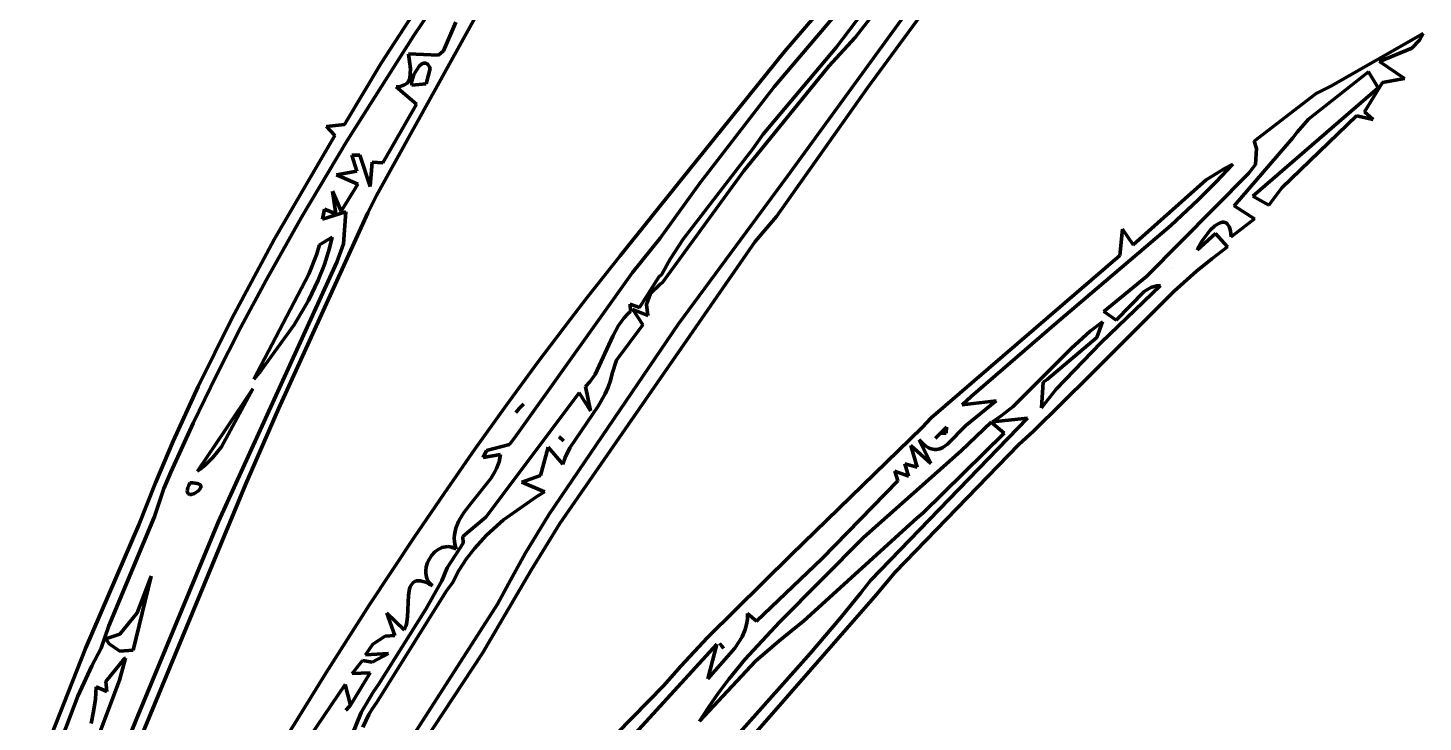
# Model space of a CAD drawing. Header units: millimetres. Extents: x 0 to 12.5, y 0 to 16.2.
# Drawn here: x 2.554 to 4.726, y 13.649 to 14.731 of the extents above; entities that cross this region are included whole.
import ezdxf

# ---------------------------------------------------------------- set-up
doc = ezdxf.new("R2010")
doc.units = ezdxf.units.MM
doc.layers.add('color#010101ff', color=7, linetype='CONTINUOUS', lineweight=100)
doc.layers.add('color#ffffffff', color=7, linetype='CONTINUOUS', lineweight=100)

msp = doc.modelspace()

# ---------------------------------------------------------------- linework, layer by layer
at = {"layer": 'color#010101ff'}
for p, q in [((3.1039, 14.6765), (3.2948, 14.9702)), ((3.7326, 14.6952), (3.9044, 14.8955)), ((3.7368, 14.5), (4.0298, 14.9036)), ((3.8125, 14.7007), (3.9511, 14.8851)), ((4.0433, 14.8856), (3.8612, 14.6381)), ((3.2951, 14.8285), (3.0963, 14.4703)), ((3.1797, 14.7562), (3.1546, 14.7195)), ((3.8246, 14.768), (3.7157, 14.6393)), ((3.8793, 14.764), (3.8419, 14.7164)), ((3.201, 14.6955), (3.2199, 14.7402)), ((3.1546, 14.7195), (3.0503, 14.555)), ((3.8419, 14.7164), (3.8011, 14.6716)), ((4.5825, 14.6404), (4.7264, 14.7224)), ((4.7206, 14.7121), (4.7088, 14.6999)), ((4.7264, 14.7224), (4.7206, 14.7121)), ((3.1495, 14.6676), (3.1465, 14.6907)), ((3.1465, 14.6907), (3.1931, 14.689)), ((3.1931, 14.689), (3.201, 14.6955)), ((3.5664, 14.489), (3.7326, 14.6952)), ((3.6985, 14.5657), (3.8125, 14.7007)), ((4.7088, 14.6999), (4.6587, 14.6789)), ((3.0468, 14.5807), (3.1039, 14.6765)), ((3.1487, 14.6528), (3.1495, 14.6676)), ((3.1631, 14.6717), (3.1549, 14.6588)), ((3.1673, 14.6752), (3.1631, 14.6717)), ((3.1701, 14.6763), (3.1673, 14.6752)), ((3.1729, 14.6764), (3.1701, 14.6763)), ((3.1742, 14.6759), (3.1729, 14.6764)), ((3.1737, 14.6439), (3.18, 14.6681)), ((3.1755, 14.6751), (3.1742, 14.6759)), ((3.1767, 14.674), (3.1755, 14.6751)), ((3.1779, 14.6724), (3.1767, 14.674)), ((3.179, 14.6705), (3.1779, 14.6724)), ((3.18, 14.6681), (3.179, 14.6705)), ((3.8011, 14.6716), (3.6685, 14.5087)), ((4.6587, 14.6789), (4.6976, 14.6524)), ((3.1403, 14.6425), (3.1438, 14.6449)), ((3.1438, 14.6449), (3.1463, 14.6477)), ((3.1463, 14.6477), (3.1487, 14.6528)), ((3.1549, 14.6588), (3.1513, 14.6467)), ((3.1513, 14.6467), (3.1514, 14.6419)), ((4.6414, 14.6627), (4.5481, 14.5891)), ((4.6631, 14.6461), (4.6351, 14.6005)), ((4.6567, 14.6377), (4.6414, 14.6627)), ((4.6976, 14.6524), (4.6631, 14.6461)), ((3.1273, 14.6394), (3.1305, 14.6397)), ((3.1586, 14.6126), (3.1273, 14.6394)), ((3.1305, 14.6397), (3.1334, 14.6402)), ((3.1334, 14.6402), (3.136, 14.6408)), ((3.136, 14.6408), (3.1403, 14.6425)), ((3.1514, 14.6419), (3.1737, 14.6439)), ((3.7157, 14.6393), (3.5999, 14.4891)), ((3.8612, 14.6381), (3.7194, 14.4373)), ((4.4615, 14.4689), (4.6567, 14.6377)), ((4.4632, 14.5546), (4.5597, 14.629)), ((4.5597, 14.629), (4.5825, 14.6404)), ((3.1062, 14.5211), (3.1586, 14.6126)), ((3.0186, 14.5775), (3.0468, 14.5807)), ((4.6227, 14.5942), (4.5066, 14.4819)), ((4.5481, 14.5891), (4.5301, 14.569)), ((4.6489, 14.5886), (4.6227, 14.5942)), ((4.6351, 14.6005), (4.6489, 14.5886)), ((2.9373, 14.4016), (3.0319, 14.5636)), ((3.0319, 14.5636), (3.0186, 14.5775)), ((3.6827, 14.5426), (3.6985, 14.5657)), ((4.5238, 14.5602), (4.4324, 14.454)), ((4.5301, 14.569), (4.5238, 14.5602)), ((3.0503, 14.555), (2.9791, 14.4354)), ((3.5743, 14.4022), (3.6827, 14.5426)), ((4.467, 14.5435), (4.4632, 14.5546)), ((4.4653, 14.5183), (4.467, 14.5435)), ((3.058, 14.5329), (3.0704, 14.533)), ((3.0658, 14.5079), (3.058, 14.5329)), ((3.0704, 14.533), (3.0867, 14.484)), ((3.0867, 14.484), (3.0897, 14.5223)), ((3.0897, 14.5223), (3.1062, 14.5211)), ((4.4303, 14.5191), (4.4035, 14.4909)), ((4.418, 14.5127), (4.4303, 14.5191)), ((4.4546, 14.5046), (4.4653, 14.5183)), ((3.0343, 14.5023), (3.0658, 14.5079)), ((3.0677, 14.488), (3.0343, 14.5023)), ((3.6685, 14.5087), (3.5421, 14.3343)), ((3.5668, 14.2703), (3.7368, 14.5)), ((4.275, 14.3931), (4.3887, 14.4943)), ((4.2959, 14.3439), (4.4546, 14.5046)), ((4.3887, 14.4943), (4.418, 14.5127)), ((3.0333, 14.4417), (3.0281, 14.4767)), ((3.0281, 14.4767), (3.0414, 14.4458)), ((3.0414, 14.4458), (3.0677, 14.488)), ((3.4762, 14.3762), (3.5664, 14.489)), ((3.5999, 14.4891), (3.5385, 14.4035)), ((4.4035, 14.4909), (4.376, 14.4634)), ((4.5066, 14.4819), (4.4862, 14.455)), ((3.0963, 14.4703), (3.0828, 14.4431)), ((4.376, 14.4634), (4.3336, 14.4234)), ((4.4324, 14.454), (4.4639, 14.4339)), ((4.4862, 14.455), (4.4615, 14.4689)), ((2.9791, 14.4354), (2.9245, 14.3384)), ((3.0828, 14.4431), (2.9437, 14.1379)), ((3.0124, 14.4331), (3.0156, 14.4486)), ((3.0486, 14.4449), (3.0124, 14.4331)), ((3.0156, 14.4486), (3.0333, 14.4417)), ((3.0451, 14.3948), (3.0486, 14.4449)), ((3.0606, 14.4442), (3.0606, 14.4442)), ((3.7194, 14.4373), (3.6862, 14.3982)), ((4.4094, 14.4272), (4.4071, 14.4261)), ((4.4117, 14.4281), (4.4094, 14.4272)), ((4.4139, 14.4285), (4.4117, 14.4281)), ((4.416, 14.4286), (4.4139, 14.4285)), ((4.418, 14.4282), (4.416, 14.4286)), ((4.4198, 14.4273), (4.418, 14.4282)), ((4.4215, 14.4259), (4.4198, 14.4273)), ((4.4639, 14.4339), (4.4273, 14.4055)), ((4.3336, 14.4234), (4.1557, 14.2715)), ((4.2544, 14.3765), (4.2582, 14.4178)), ((4.2582, 14.4178), (4.275, 14.3931)), ((4.3752, 14.3856), (4.4029, 14.4111)), ((4.395, 14.4161), (4.382, 14.3992)), ((4.4023, 14.4228), (4.395, 14.4161)), ((4.4071, 14.4261), (4.4023, 14.4228)), ((4.4029, 14.4111), (4.4218, 14.3902)), ((4.423, 14.4241), (4.4215, 14.4259)), ((4.4243, 14.4216), (4.423, 14.4241)), ((4.4254, 14.4185), (4.4243, 14.4216)), ((4.4263, 14.4149), (4.4254, 14.4185)), ((4.4269, 14.4105), (4.4263, 14.4149)), ((4.4273, 14.4055), (4.4269, 14.4105)), ((2.8707, 14.2776), (2.9373, 14.4016)), ((3.0029, 14.3776), (3.0078, 14.393)), ((3.0078, 14.393), (3.0277, 14.405)), ((3.0234, 14.3879), (3.0155, 14.3628)), ((3.0277, 14.405), (3.0234, 14.3879)), ((3.0346, 14.3661), (3.0451, 14.3948)), ((3.6862, 14.3982), (3.3823, 13.9588)), ((3.5385, 14.4035), (3.495, 14.3503)), ((3.5541, 14.3709), (3.5743, 14.4022)), ((4.3773, 14.3907), (4.3752, 14.3856)), ((4.382, 14.3992), (4.3773, 14.3907)), ((4.4218, 14.3902), (4.3973, 14.3715)), ((2.8503, 13.9619), (3.0346, 14.3661)), ((2.9914, 14.3475), (3.0029, 14.3776)), ((3.0155, 14.3628), (3.0058, 14.3384)), ((3.45, 14.3434), (3.4762, 14.3762)), ((3.5405, 14.3463), (3.5541, 14.3709)), ((3.9604, 14.1235), (4.2544, 14.3765)), ((4.3973, 14.3715), (4.3735, 14.352)), ((2.9054, 14.1837), (2.9914, 14.3475)), ((3.495, 14.3503), (3.3118, 14.0931)), ((3.4241, 14.3105), (3.45, 14.3434)), ((3.5062, 14.2955), (3.5366, 14.344)), ((3.5366, 14.344), (3.5405, 14.3463)), ((4.2293, 14.2895), (4.2959, 14.3439)), ((4.335, 14.356), (4.335, 14.356)), ((4.3735, 14.352), (4.3389, 14.3213)), ((2.9245, 14.3384), (2.8851, 14.2648)), ((3.0058, 14.3384), (2.9906, 14.3066)), ((3.5381, 14.3321), (3.5231, 14.3174)), ((3.5421, 14.3343), (3.5381, 14.3321)), ((4.3389, 14.3213), (4.2077, 14.19)), ((4.225, 14.2409), (4.3174, 14.3301)), ((4.2918, 14.3207), (4.2482, 14.2757)), ((4.3024, 14.3266), (4.2918, 14.3207)), ((4.3111, 14.3293), (4.3024, 14.3266)), ((4.3174, 14.3301), (4.3111, 14.3293)), ((2.9906, 14.3066), (2.9683, 14.2685)), ((3.3985, 14.2773), (3.4241, 14.3105)), ((3.492, 14.2894), (3.4916, 14.301)), ((3.4916, 14.301), (3.5062, 14.2955)), ((3.5231, 14.3174), (3.5172, 14.3001)), ((3.5172, 14.3001), (3.5191, 14.2829)), ((2.8188, 14.1725), (2.8707, 14.2776)), ((3.3479, 14.2105), (3.3985, 14.2773)), ((3.4735, 14.2677), (3.4818, 14.2791)), ((3.4818, 14.2791), (3.4884, 14.2861)), ((3.4884, 14.2861), (3.492, 14.2894)), ((3.5191, 14.2829), (3.4959, 14.2924)), ((3.4959, 14.2924), (3.5112, 14.2688)), ((4.2482, 14.2757), (4.2293, 14.2895)), ((2.8851, 14.2648), (2.8473, 14.1904)), ((2.9683, 14.2685), (2.9165, 14.1971)), ((3.3655, 13.9733), (3.5668, 14.2703)), ((3.4645, 14.2511), (3.4735, 14.2677)), ((3.5112, 14.2688), (3.4704, 14.2135)), ((4.1557, 14.2715), (4.0228, 14.157)), ((4.1786, 14.2319), (4.2082, 14.2588)), ((4.2082, 14.2588), (4.2273, 14.2735)), ((4.2273, 14.2735), (4.2182, 14.249)), ((3.437, 14.191), (3.4645, 14.2511)), ((4.0882, 14.1415), (4.1786, 14.2319)), ((4.2182, 14.249), (4.1411, 14.1836)), ((4.155, 14.1682), (4.225, 14.2409)), ((3.2983, 14.143), (3.3479, 14.2105)), ((3.4704, 14.2135), (3.4634, 14.1929)), ((2.8473, 14.1904), (2.811, 14.1152)), ((2.9165, 14.1971), (2.9054, 14.1837)), ((3.4287, 14.1795), (3.437, 14.191)), ((3.4634, 14.1929), (3.4609, 14.1818)), ((4.2077, 14.19), (4.1198, 14.1028)), ((2.7799, 14.0871), (2.8188, 14.1725)), ((2.9042, 14.1691), (2.8551, 14.0786)), ((2.862, 14.1058), (2.9042, 14.1691)), ((3.4222, 14.1725), (3.4287, 14.1795)), ((3.4298, 14.1346), (3.4222, 14.1725)), ((3.4574, 14.1712), (3.4529, 14.1611)), ((3.4609, 14.1818), (3.4574, 14.1712)), ((4.1349, 14.1794), (4.1323, 14.1391)), ((4.1323, 14.1391), (4.155, 14.1682)), ((4.1411, 14.1836), (4.1349, 14.1794)), ((3.267, 13.9691), (3.412, 14.1628)), ((3.3256, 14.1452), (3.3194, 14.1388)), ((3.3202, 14.1397), (3.3256, 14.1452)), ((3.412, 14.1628), (3.4298, 14.1346)), ((3.4529, 14.1611), (3.442, 14.1418)), ((4.0228, 14.157), (4.0085, 14.1438)), ((4.0085, 14.1438), (4.0613, 14.1501)), ((4.0613, 14.1501), (4.0142, 14.1117)), ((2.9437, 14.1379), (2.893, 14.0207)), ((3.2496, 14.0748), (3.2983, 14.143)), ((3.3133, 14.1319), (3.3194, 14.1388)), ((3.3171, 14.1362), (3.3133, 14.1319)), ((3.3194, 14.1388), (3.3171, 14.1362)), ((3.3194, 14.1388), (3.3202, 14.1397)), ((3.442, 14.1418), (3.3978, 14.077)), ((3.8658, 13.8704), (4.1102, 14.1232)), ((3.9463, 14.1088), (3.9604, 14.1235)), ((4.0561, 14.1174), (4.0694, 14.1266)), ((4.1102, 14.1232), (4.0561, 14.1174)), ((4.0694, 14.1266), (4.0882, 14.1415)), ((2.811, 14.1152), (2.7764, 14.0391)), ((2.8176, 14.0403), (2.862, 14.1058)), ((3.7421, 13.9101), (3.9463, 14.1088)), ((3.984, 14.1089), (3.9745, 14.0994)), ((3.9838, 14.0999), (3.984, 14.1089)), ((4.0142, 14.1117), (3.9856, 14.0825)), ((4.0071, 14.0722), (4.0538, 14.117)), ((4.0538, 14.117), (4.0741, 14.0996)), ((4.1198, 14.1028), (4.0969, 14.0821)), ((2.7525, 14.0223), (2.7799, 14.0871)), ((3.3035, 14.0821), (3.2676, 14.0729)), ((3.3118, 14.0931), (3.3035, 14.0821)), ((3.3811, 14.0943), (3.3835, 14.0918)), ((3.3876, 14.0877), (3.3811, 14.0943)), ((3.3835, 14.0918), (3.3876, 14.0877)), ((4.0969, 14.0821), (3.9036, 13.8824)), ((3.9598, 14.0527), (3.9288, 14.0808)), ((3.9288, 14.0808), (3.9383, 14.0469)), ((3.9452, 14.0857), (3.9419, 14.0893)), ((3.9419, 14.0893), (3.9598, 14.0527)), ((3.9483, 14.0827), (3.9452, 14.0857)), ((4.0741, 14.0996), (3.948, 13.9757)), ((3.9514, 14.0801), (3.9483, 14.0827)), ((3.9544, 14.0781), (3.9514, 14.0801)), ((3.9724, 14.0974), (3.967, 14.0921)), ((3.967, 14.0921), (3.9677, 14.0927)), ((3.9677, 14.0927), (3.9745, 14.0994)), ((3.9745, 14.0994), (3.9724, 14.0974)), ((3.9745, 14.0994), (3.9838, 14.0999)), ((3.9856, 14.0825), (3.9785, 14.0776)), ((2.8419, 14.0617), (2.8305, 14.0503)), ((2.8551, 14.0786), (2.8419, 14.0617)), ((3.2017, 14.006), (3.2496, 14.0748)), ((3.2676, 14.0729), (3.2628, 14.062)), ((3.2628, 14.062), (3.2896, 14.0666)), ((3.2888, 14.0609), (3.2874, 14.0553)), ((3.2896, 14.0666), (3.2888, 14.0609)), ((3.3637, 14.0782), (3.3517, 14.034)), ((3.3865, 14.0515), (3.3637, 14.0782)), ((3.3904, 14.062), (3.3865, 14.0515)), ((3.3978, 14.077), (3.3904, 14.062)), ((3.855, 13.9372), (4.0071, 14.0722)), ((3.9574, 14.0765), (3.9544, 14.0781)), ((3.9602, 14.0754), (3.9574, 14.0765)), ((3.963, 14.0747), (3.9602, 14.0754)), ((3.9657, 14.0743), (3.963, 14.0747)), ((3.9684, 14.0744), (3.9657, 14.0743)), ((3.971, 14.0747), (3.9684, 14.0744)), ((3.9736, 14.0754), (3.971, 14.0747)), ((3.9785, 14.0776), (3.9736, 14.0754)), ((2.7764, 14.0391), (2.7653, 14.0136)), ((2.8221, 14.0435), (2.8176, 14.0403)), ((2.8305, 14.0503), (2.8221, 14.0435)), ((3.2808, 14.0394), (3.2747, 14.0293)), ((3.2834, 14.0446), (3.2808, 14.0394)), ((3.2856, 14.0499), (3.2834, 14.0446)), ((3.2874, 14.0553), (3.2856, 14.0499)), ((3.9251, 14.0329), (3.9037, 14.0403)), ((3.9037, 14.0403), (3.9083, 14.0256)), ((3.9383, 14.0469), (3.9192, 14.0522)), ((3.9192, 14.0522), (3.9251, 14.0329)), ((2.893, 14.0207), (2.6851, 13.519)), ((2.7266, 13.9569), (2.7525, 14.0223)), ((2.8021, 14.012), (2.8028, 14.0149)), ((2.8028, 14.0149), (2.8041, 14.0182)), ((2.8041, 14.0182), (2.806, 14.0222)), ((2.806, 14.0222), (2.8105, 14.0222)), ((2.8105, 14.0222), (2.8143, 14.0219)), ((2.8143, 14.0219), (2.8173, 14.0214)), ((2.8173, 14.0214), (2.8196, 14.0206)), ((2.8196, 14.0206), (2.8213, 14.0197)), ((2.8213, 14.0197), (2.8224, 14.0186)), ((2.8228, 14.0147), (2.8221, 14.0133)), ((2.8224, 14.0186), (2.823, 14.0174)), ((2.8231, 14.0161), (2.8228, 14.0147)), ((2.823, 14.0174), (2.8231, 14.0161)), ((3.2747, 14.0293), (3.244, 13.9909)), ((3.3517, 14.034), (3.323, 14.0236)), ((3.323, 14.0236), (3.3584, 14.0082)), ((3.9083, 14.0256), (3.7905, 13.9043)), ((2.7653, 14.0136), (2.751, 13.9697)), ((2.8018, 14.0097), (2.8021, 14.012)), ((2.802, 14.0078), (2.8018, 14.0097)), ((2.8026, 14.0064), (2.802, 14.0078)), ((2.8035, 14.0054), (2.8026, 14.0064)), ((2.8046, 14.0047), (2.8035, 14.0054)), ((2.8061, 14.0044), (2.8046, 14.0047)), ((2.8077, 14.0044), (2.8061, 14.0044)), ((2.8094, 14.0047), (2.8077, 14.0044)), ((2.8131, 14.006), (2.8094, 14.0047)), ((2.8199, 14.0105), (2.8131, 14.006)), ((2.8221, 14.0133), (2.8199, 14.0105)), ((3.1546, 13.9367), (3.2017, 14.006)), ((3.3462, 14.001), (3.2941, 13.9645)), ((3.3584, 14.0082), (3.3462, 14.001)), ((3.233, 13.9766), (3.2269, 13.9669)), ((3.244, 13.9909), (3.233, 13.9766)), ((3.3282, 13.912), (3.3655, 13.9733)), ((3.948, 13.9757), (3.9378, 13.9673)), ((2.6435, 13.7644), (2.7266, 13.9569)), ((2.751, 13.9697), (2.6796, 13.7996)), ((2.7223, 13.6529), (2.8503, 13.9619)), ((3.2202, 13.9519), (3.2189, 13.9467)), ((3.222, 13.957), (3.2202, 13.9519)), ((3.2243, 13.962), (3.222, 13.957)), ((3.2269, 13.9669), (3.2243, 13.962)), ((3.2311, 13.9389), (3.267, 13.9691)), ((3.2941, 13.9645), (3.268, 13.9409)), ((3.3823, 13.9588), (3.3373, 13.8862)), ((3.9378, 13.9673), (3.7621, 13.8074)), ((3.0853, 13.8318), (3.1546, 13.9367)), ((3.2068, 13.8898), (3.2314, 13.9285)), ((3.218, 13.9414), (3.2177, 13.9359)), ((3.2177, 13.9359), (3.218, 13.9304)), ((3.2189, 13.9467), (3.218, 13.9414)), ((3.218, 13.9304), (3.219, 13.9247)), ((3.2314, 13.9285), (3.2311, 13.9389)), ((3.268, 13.9409), (3.2491, 13.9202)), ((3.7242, 13.8053), (3.855, 13.9372)), ((3.1828, 13.9098), (3.179, 13.9041)), ((3.1874, 13.9147), (3.1828, 13.9098)), ((3.1927, 13.9186), (3.1874, 13.9147)), ((3.1955, 13.9202), (3.1927, 13.9186)), ((3.1984, 13.9214), (3.1955, 13.9202)), ((3.2014, 13.9223), (3.1984, 13.9214)), ((3.2045, 13.9228), (3.2014, 13.9223)), ((3.2077, 13.9229), (3.2045, 13.9228)), ((3.2109, 13.9226), (3.2077, 13.9229)), ((3.2141, 13.9219), (3.2109, 13.9226)), ((3.2173, 13.9206), (3.2141, 13.9219)), ((3.2206, 13.9188), (3.2173, 13.9206)), ((3.219, 13.9247), (3.2206, 13.9188)), ((3.2491, 13.9202), (3.2363, 13.9034)), ((3.3019, 13.8651), (3.3282, 13.912)), ((3.6119, 13.7812), (3.7421, 13.9101)), ((3.1741, 13.8915), (3.1732, 13.885)), ((3.1732, 13.885), (3.1733, 13.8818)), ((3.176, 13.898), (3.1741, 13.8915)), ((3.179, 13.9041), (3.176, 13.898)), ((3.1981, 13.8697), (3.2068, 13.8898)), ((3.2249, 13.8855), (3.2149, 13.8664)), ((3.2363, 13.9034), (3.2249, 13.8855)), ((3.3373, 13.8862), (3.2618, 13.7569)), ((3.7905, 13.9043), (3.6881, 13.807)), ((2.7455, 13.8768), (2.7174, 13.7617)), ((2.7239, 13.8196), (2.7455, 13.8768)), ((3.1505, 13.8629), (3.1492, 13.8603)), ((3.152, 13.8652), (3.1505, 13.8629)), ((3.1539, 13.867), (3.152, 13.8652)), ((3.1561, 13.8685), (3.1539, 13.867)), ((3.1586, 13.8694), (3.1561, 13.8685)), ((3.1616, 13.8698), (3.1586, 13.8694)), ((3.165, 13.8696), (3.1616, 13.8698)), ((3.1689, 13.8688), (3.165, 13.8696)), ((3.1733, 13.8674), (3.1689, 13.8688)), ((3.1733, 13.8818), (3.1737, 13.8786)), ((3.1733, 13.8253), (3.1981, 13.8697)), ((3.1782, 13.8652), (3.1733, 13.8674)), ((3.1737, 13.8786), (3.1744, 13.8755)), ((3.1744, 13.8755), (3.1755, 13.8725)), ((3.1755, 13.8725), (3.1769, 13.8697)), ((3.1769, 13.8697), (3.1788, 13.8671)), ((3.1837, 13.8624), (3.1782, 13.8652)), ((3.1788, 13.8671), (3.181, 13.8646)), ((3.181, 13.8646), (3.1837, 13.8624)), ((3.2149, 13.8664), (3.2058, 13.8541)), ((3.2852, 13.8333), (3.3019, 13.8651)), ((3.8506, 13.851), (3.8658, 13.8704)), ((3.9036, 13.8824), (3.875, 13.8483)), ((3.2058, 13.8541), (3.0966, 13.6796)), ((3.1464, 13.8467), (3.1448, 13.8134)), ((3.1474, 13.854), (3.1464, 13.8467)), ((3.1482, 13.8573), (3.1474, 13.854)), ((3.1492, 13.8603), (3.1482, 13.8573)), ((3.875, 13.8483), (3.6733, 13.617)), ((3.8196, 13.8127), (3.8506, 13.851)), ((2.6966, 13.7867), (2.7239, 13.8196)), ((3.0175, 13.7258), (3.0853, 13.8318)), ((3.041, 13.4532), (3.2852, 13.8333)), ((3.0998, 13.7081), (3.1733, 13.8253)), ((3.1394, 13.7931), (3.1127, 13.8194)), ((3.1127, 13.8194), (3.1249, 13.7847)), ((3.6743, 13.8188), (3.6741, 13.81)), ((3.6881, 13.807), (3.6743, 13.8188)), ((2.6796, 13.7996), (2.6678, 13.7645)), ((3.1421, 13.7988), (3.1409, 13.7958)), ((3.1431, 13.8021), (3.1421, 13.7988)), ((3.1438, 13.8057), (3.1431, 13.8021)), ((3.1448, 13.8134), (3.1438, 13.8057)), ((3.6703, 13.747), (3.7242, 13.8053)), ((3.6729, 13.8017), (3.6707, 13.7937)), ((3.6741, 13.81), (3.6729, 13.8017)), ((3.7621, 13.8074), (3.7235, 13.7763)), ((3.7719, 13.7563), (3.8196, 13.8127)), ((2.6748, 13.7795), (2.6966, 13.7867)), ((2.6804, 13.7713), (2.6748, 13.7795)), ((3.11, 13.7835), (3.0908, 13.7711)), ((3.1249, 13.7847), (3.11, 13.7835)), ((3.1409, 13.7958), (3.1394, 13.7931)), ((3.5704, 13.7365), (3.6119, 13.7812)), ((3.6659, 13.7823), (3.6547, 13.7646)), ((3.6707, 13.7937), (3.6659, 13.7823)), ((3.7235, 13.7763), (3.6868, 13.7443)), ((2.561, 13.5556), (2.6435, 13.7644)), ((2.6678, 13.7645), (2.6531, 13.7372)), ((2.6969, 13.7603), (2.6804, 13.7713)), ((2.7174, 13.7617), (2.6969, 13.7603)), ((3.0908, 13.7711), (3.0794, 13.7541)), ((3.0794, 13.7541), (3.1151, 13.7564)), ((3.1151, 13.7564), (3.0899, 13.7427)), ((3.2618, 13.7569), (3.1047, 13.5198)), ((3.6266, 13.7707), (3.3677, 13.4883)), ((3.5261, 13.4807), (3.7719, 13.7563)), ((3.6124, 13.7168), (3.6266, 13.7707)), ((3.6547, 13.7646), (3.6124, 13.7168)), ((3.6313, 13.772), (3.6345, 13.7676)), ((3.6368, 13.7646), (3.6313, 13.772)), ((3.6345, 13.7676), (3.6368, 13.7646)), ((2.6531, 13.7372), (2.6315, 13.6901)), ((2.6748, 13.7126), (2.7041, 13.7488)), ((2.7056, 13.7494), (2.6965, 13.715)), ((2.7041, 13.7488), (2.7056, 13.7494)), ((3.0749, 13.7456), (3.0587, 13.7255)), ((3.0899, 13.7427), (3.0749, 13.7456)), ((3.5434, 13.7059), (3.5704, 13.7365)), ((3.6868, 13.7443), (3.5996, 13.6509)), ((3.6451, 13.7164), (3.6703, 13.747)), ((2.6965, 13.715), (2.6586, 13.6141)), ((2.6764, 13.6973), (2.6748, 13.7126)), ((2.9293, 13.5833), (3.0175, 13.7258)), ((3.0867, 13.7261), (3.0561, 13.6758)), ((3.0587, 13.7255), (3.0867, 13.7261)), ((3.6291, 13.6952), (3.6451, 13.7164)), ((2.6315, 13.6901), (2.5537, 13.4849)), ((2.6587, 13.6852), (2.6596, 13.6948)), ((2.6596, 13.6948), (2.6602, 13.7045)), ((2.6602, 13.7045), (2.6764, 13.6973)), ((3.0479, 13.708), (2.9549, 13.5713)), ((3.0561, 13.6758), (3.0479, 13.708)), ((3.0725, 13.6647), (3.0913, 13.696)), ((3.0913, 13.696), (3.0998, 13.7081)), ((3.4466, 13.6067), (3.5434, 13.7059)), ((3.6139, 13.6734), (3.6291, 13.6952)), ((2.656, 13.6662), (2.6587, 13.6852)), ((3.049, 13.6681), (3.0542, 13.6737)), ((3.0497, 13.6688), (3.049, 13.6681)), ((3.0561, 13.6758), (3.0497, 13.6688)), ((3.0542, 13.6737), (3.0561, 13.6758)), ((3.0901, 13.6706), (3.0845, 13.6611)), ((3.0966, 13.6796), (3.0901, 13.6706)), ((3.5996, 13.6509), (3.6139, 13.6734)), ((2.6468, 13.4661), (2.7223, 13.6529)), ((2.6521, 13.6474), (2.656, 13.6662)), ((3.0125, 13.5156), (3.0725, 13.6647)), ((3.0845, 13.6611), (3.0754, 13.6414))]:
    msp.add_line(p, q, dxfattribs=at)
at = {"layer": 'color#ffffffff'}
for p, q in [((3.2948, 14.9702), (3.1039, 14.6765)), ((3.9044, 14.8955), (3.7326, 14.6952)), ((4.0298, 14.9036), (3.7368, 14.5)), ((3.9511, 14.8851), (3.8125, 14.7007)), ((3.8612, 14.6381), (4.0433, 14.8856)), ((3.0963, 14.4703), (3.2951, 14.8285)), ((3.1546, 14.7195), (3.1797, 14.7562)), ((3.7157, 14.6393), (3.8246, 14.768)), ((3.8419, 14.7164), (3.8793, 14.764)), ((3.2199, 14.7402), (3.201, 14.6955)), ((3.0503, 14.555), (3.1546, 14.7195)), ((3.8011, 14.6716), (3.8419, 14.7164)), ((4.7264, 14.7224), (4.5825, 14.6404)), ((4.7088, 14.6999), (4.7206, 14.7121)), ((4.7206, 14.7121), (4.7264, 14.7224)), ((3.1931, 14.689), (3.1465, 14.6907)), ((3.1465, 14.6907), (3.1495, 14.6676)), ((3.201, 14.6955), (3.1931, 14.689)), ((3.7326, 14.6952), (3.5664, 14.489)), ((3.8125, 14.7007), (3.6985, 14.5657)), ((4.6587, 14.6789), (4.7088, 14.6999)), ((3.1039, 14.6765), (3.0468, 14.5807)), ((3.1495, 14.6676), (3.1487, 14.6528)), ((3.1549, 14.6588), (3.1631, 14.6717)), ((3.1631, 14.6717), (3.1673, 14.6752)), ((3.1673, 14.6752), (3.1701, 14.6763)), ((3.1701, 14.6763), (3.1729, 14.6764)), ((3.1729, 14.6764), (3.1742, 14.6759)), ((3.18, 14.6681), (3.1737, 14.6439)), ((3.1742, 14.6759), (3.1755, 14.6751)), ((3.1755, 14.6751), (3.1767, 14.674)), ((3.1767, 14.674), (3.1779, 14.6724)), ((3.1779, 14.6724), (3.179, 14.6705)), ((3.179, 14.6705), (3.18, 14.6681)), ((3.6685, 14.5087), (3.8011, 14.6716)), ((4.6976, 14.6524), (4.6587, 14.6789)), ((3.1438, 14.6449), (3.1403, 14.6425)), ((3.1463, 14.6477), (3.1438, 14.6449)), ((3.1487, 14.6528), (3.1463, 14.6477)), ((3.1513, 14.6467), (3.1549, 14.6588)), ((3.1514, 14.6419), (3.1513, 14.6467)), ((4.5481, 14.5891), (4.6414, 14.6627)), ((4.6351, 14.6005), (4.6631, 14.6461)), ((4.6414, 14.6627), (4.6567, 14.6377)), ((4.6631, 14.6461), (4.6976, 14.6524)), ((3.1305, 14.6397), (3.1273, 14.6394)), ((3.1273, 14.6394), (3.1586, 14.6126)), ((3.1334, 14.6402), (3.1305, 14.6397)), ((3.136, 14.6408), (3.1334, 14.6402)), ((3.1403, 14.6425), (3.136, 14.6408)), ((3.1737, 14.6439), (3.1514, 14.6419)), ((3.5999, 14.4891), (3.7157, 14.6393)), ((3.7194, 14.4373), (3.8612, 14.6381)), ((4.6567, 14.6377), (4.4615, 14.4689)), ((4.5597, 14.629), (4.4632, 14.5546)), ((4.5825, 14.6404), (4.5597, 14.629)), ((3.1586, 14.6126), (3.1062, 14.5211)), ((3.0468, 14.5807), (3.0186, 14.5775)), ((4.5066, 14.4819), (4.6227, 14.5942)), ((4.5301, 14.569), (4.5481, 14.5891)), ((4.6227, 14.5942), (4.6489, 14.5886)), ((4.6489, 14.5886), (4.6351, 14.6005)), ((3.0319, 14.5636), (2.9373, 14.4016)), ((3.0186, 14.5775), (3.0319, 14.5636)), ((3.6985, 14.5657), (3.6827, 14.5426)), ((4.4324, 14.454), (4.5238, 14.5602)), ((4.5238, 14.5602), (4.5301, 14.569)), ((2.9791, 14.4354), (3.0503, 14.555)), ((3.6827, 14.5426), (3.5743, 14.4022)), ((4.4632, 14.5546), (4.467, 14.5435)), ((4.467, 14.5435), (4.4653, 14.5183)), ((3.0704, 14.533), (3.058, 14.5329)), ((3.058, 14.5329), (3.0658, 14.5079)), ((3.0867, 14.484), (3.0704, 14.533)), ((3.0897, 14.5223), (3.0867, 14.484)), ((3.1062, 14.5211), (3.0897, 14.5223)), ((4.4035, 14.4909), (4.4303, 14.5191)), ((4.4303, 14.5191), (4.418, 14.5127)), ((4.4653, 14.5183), (4.4546, 14.5046)), ((3.0658, 14.5079), (3.0343, 14.5023)), ((3.0343, 14.5023), (3.0677, 14.488)), ((3.5421, 14.3343), (3.6685, 14.5087)), ((3.7368, 14.5), (3.5668, 14.2703)), ((4.3887, 14.4943), (4.275, 14.3931)), ((4.4546, 14.5046), (4.2959, 14.3439)), ((4.418, 14.5127), (4.3887, 14.4943)), ((3.0414, 14.4458), (3.0281, 14.4767)), ((3.0281, 14.4767), (3.0333, 14.4417)), ((3.0677, 14.488), (3.0414, 14.4458)), ((3.5664, 14.489), (3.4762, 14.3762)), ((3.5385, 14.4035), (3.5999, 14.4891)), ((4.376, 14.4634), (4.4035, 14.4909)), ((4.4862, 14.455), (4.5066, 14.4819)), ((3.0828, 14.4431), (3.0963, 14.4703)), ((4.3336, 14.4234), (4.376, 14.4634)), ((4.4639, 14.4339), (4.4324, 14.454)), ((4.4615, 14.4689), (4.4862, 14.455)), ((2.9245, 14.3384), (2.9791, 14.4354)), ((2.9437, 14.1379), (3.0828, 14.4431)), ((3.0156, 14.4486), (3.0124, 14.4331)), ((3.0124, 14.4331), (3.0486, 14.4449)), ((3.0333, 14.4417), (3.0156, 14.4486)), ((3.0486, 14.4449), (3.0451, 14.3948)), ((3.0606, 14.4442), (3.0606, 14.4442)), ((3.6862, 14.3982), (3.7194, 14.4373)), ((4.4071, 14.4261), (4.4094, 14.4272)), ((4.4094, 14.4272), (4.4117, 14.4281)), ((4.4117, 14.4281), (4.4139, 14.4285)), ((4.4139, 14.4285), (4.416, 14.4286)), ((4.416, 14.4286), (4.418, 14.4282)), ((4.418, 14.4282), (4.4198, 14.4273)), ((4.4198, 14.4273), (4.4215, 14.4259)), ((4.4273, 14.4055), (4.4639, 14.4339)), ((4.1557, 14.2715), (4.3336, 14.4234)), ((4.2582, 14.4178), (4.2544, 14.3765)), ((4.275, 14.3931), (4.2582, 14.4178)), ((4.4029, 14.4111), (4.3752, 14.3856)), ((4.382, 14.3992), (4.395, 14.4161)), ((4.395, 14.4161), (4.4023, 14.4228)), ((4.4023, 14.4228), (4.4071, 14.4261)), ((4.4218, 14.3902), (4.4029, 14.4111)), ((4.4215, 14.4259), (4.423, 14.4241)), ((4.423, 14.4241), (4.4243, 14.4216)), ((4.4243, 14.4216), (4.4254, 14.4185)), ((4.4254, 14.4185), (4.4263, 14.4149)), ((4.4263, 14.4149), (4.4269, 14.4105)), ((4.4269, 14.4105), (4.4273, 14.4055)), ((2.9373, 14.4016), (2.8707, 14.2776)), ((3.0078, 14.393), (3.0029, 14.3776)), ((3.0277, 14.405), (3.0078, 14.393)), ((3.0155, 14.3628), (3.0234, 14.3879)), ((3.0234, 14.3879), (3.0277, 14.405)), ((3.0451, 14.3948), (3.0346, 14.3661)), ((3.3823, 13.9588), (3.6862, 14.3982)), ((3.495, 14.3503), (3.5385, 14.4035)), ((3.5743, 14.4022), (3.5541, 14.3709)), ((4.3752, 14.3856), (4.3773, 14.3907)), ((4.3773, 14.3907), (4.382, 14.3992)), ((4.3973, 14.3715), (4.4218, 14.3902)), ((3.0346, 14.3661), (2.8503, 13.9619)), ((3.0029, 14.3776), (2.9914, 14.3475)), ((3.0058, 14.3384), (3.0155, 14.3628)), ((3.4762, 14.3762), (3.45, 14.3434)), ((3.5541, 14.3709), (3.5405, 14.3463)), ((4.2544, 14.3765), (3.9604, 14.1235)), ((4.3735, 14.352), (4.3973, 14.3715)), ((2.9914, 14.3475), (2.9054, 14.1837)), ((3.3118, 14.0931), (3.495, 14.3503)), ((3.45, 14.3434), (3.4241, 14.3105)), ((3.5366, 14.344), (3.5062, 14.2955)), ((3.5405, 14.3463), (3.5366, 14.344)), ((4.2959, 14.3439), (4.2293, 14.2895)), ((4.335, 14.356), (4.335, 14.356)), ((4.3389, 14.3213), (4.3735, 14.352)), ((2.8851, 14.2648), (2.9245, 14.3384)), ((2.9906, 14.3066), (3.0058, 14.3384)), ((3.5231, 14.3174), (3.5381, 14.3321)), ((3.5381, 14.3321), (3.5421, 14.3343)), ((4.2077, 14.19), (4.3389, 14.3213)), ((4.3174, 14.3301), (4.225, 14.2409)), ((4.2482, 14.2757), (4.2918, 14.3207)), ((4.2918, 14.3207), (4.3024, 14.3266)), ((4.3024, 14.3266), (4.3111, 14.3293)), ((4.3111, 14.3293), (4.3174, 14.3301)), ((2.9683, 14.2685), (2.9906, 14.3066)), ((3.4241, 14.3105), (3.3985, 14.2773)), ((3.5062, 14.2955), (3.4916, 14.301)), ((3.4916, 14.301), (3.492, 14.2894)), ((3.5172, 14.3001), (3.5231, 14.3174)), ((3.5191, 14.2829), (3.5172, 14.3001)), ((2.8707, 14.2776), (2.8188, 14.1725)), ((3.3985, 14.2773), (3.3479, 14.2105)), ((3.4818, 14.2791), (3.4735, 14.2677)), ((3.4884, 14.2861), (3.4818, 14.2791)), ((3.492, 14.2894), (3.4884, 14.2861)), ((3.5112, 14.2688), (3.4959, 14.2924)), ((3.4959, 14.2924), (3.5191, 14.2829)), ((4.2293, 14.2895), (4.2482, 14.2757)), ((2.8473, 14.1904), (2.8851, 14.2648)), ((2.9165, 14.1971), (2.9683, 14.2685)), ((3.5668, 14.2703), (3.3655, 13.9733)), ((3.4735, 14.2677), (3.4645, 14.2511)), ((3.4704, 14.2135), (3.5112, 14.2688)), ((4.0228, 14.157), (4.1557, 14.2715)), ((4.2082, 14.2588), (4.1786, 14.2319)), ((4.2273, 14.2735), (4.2082, 14.2588)), ((4.2182, 14.249), (4.2273, 14.2735)), ((3.4645, 14.2511), (3.437, 14.191)), ((4.1786, 14.2319), (4.0882, 14.1415)), ((4.1411, 14.1836), (4.2182, 14.249)), ((4.225, 14.2409), (4.155, 14.1682)), ((3.3479, 14.2105), (3.2983, 14.143)), ((3.4634, 14.1929), (3.4704, 14.2135)), ((2.811, 14.1152), (2.8473, 14.1904)), ((2.9054, 14.1837), (2.9165, 14.1971)), ((3.437, 14.191), (3.4287, 14.1795)), ((3.4609, 14.1818), (3.4634, 14.1929)), ((4.1198, 14.1028), (4.2077, 14.19)), ((2.8188, 14.1725), (2.7799, 14.0871)), ((2.8551, 14.0786), (2.9042, 14.1691)), ((2.9042, 14.1691), (2.862, 14.1058)), ((3.4287, 14.1795), (3.4222, 14.1725)), ((3.4222, 14.1725), (3.4298, 14.1346)), ((3.4529, 14.1611), (3.4574, 14.1712)), ((3.4574, 14.1712), (3.4609, 14.1818)), ((4.1323, 14.1391), (4.1349, 14.1794)), ((4.155, 14.1682), (4.1323, 14.1391)), ((4.1349, 14.1794), (4.1411, 14.1836)), ((3.412, 14.1628), (3.267, 13.9691)), ((3.3194, 14.1388), (3.3256, 14.1452)), ((3.3256, 14.1452), (3.3202, 14.1397)), ((3.4298, 14.1346), (3.412, 14.1628)), ((3.442, 14.1418), (3.4529, 14.1611)), ((4.0085, 14.1438), (4.0228, 14.157)), ((4.0613, 14.1501), (4.0085, 14.1438)), ((4.0142, 14.1117), (4.0613, 14.1501)), ((2.893, 14.0207), (2.9437, 14.1379)), ((3.2983, 14.143), (3.2496, 14.0748)), ((3.3194, 14.1388), (3.3133, 14.1319)), ((3.3133, 14.1319), (3.3171, 14.1362)), ((3.3171, 14.1362), (3.3194, 14.1388)), ((3.3202, 14.1397), (3.3194, 14.1388)), ((3.3978, 14.077), (3.442, 14.1418)), ((4.1102, 14.1232), (3.8658, 13.8704)), ((3.9604, 14.1235), (3.9463, 14.1088)), ((4.0694, 14.1266), (4.0561, 14.1174)), ((4.0561, 14.1174), (4.1102, 14.1232)), ((4.0882, 14.1415), (4.0694, 14.1266)), ((2.7764, 14.0391), (2.811, 14.1152)), ((2.862, 14.1058), (2.8176, 14.0403)), ((3.9463, 14.1088), (3.7421, 13.9101)), ((3.9745, 14.0994), (3.984, 14.1089)), ((3.984, 14.1089), (3.9838, 14.0999)), ((3.9856, 14.0825), (4.0142, 14.1117)), ((4.0538, 14.117), (4.0071, 14.0722)), ((4.0741, 14.0996), (4.0538, 14.117)), ((4.0969, 14.0821), (4.1198, 14.1028)), ((2.7799, 14.0871), (2.7525, 14.0223)), ((3.2676, 14.0729), (3.3035, 14.0821)), ((3.3035, 14.0821), (3.3118, 14.0931)), ((3.3811, 14.0943), (3.3876, 14.0877)), ((3.3835, 14.0918), (3.3811, 14.0943)), ((3.3876, 14.0877), (3.3835, 14.0918)), ((3.9036, 13.8824), (4.0969, 14.0821)), ((3.9383, 14.0469), (3.9288, 14.0808)), ((3.9288, 14.0808), (3.9598, 14.0527)), ((3.9598, 14.0527), (3.9419, 14.0893)), ((3.9419, 14.0893), (3.9452, 14.0857)), ((3.9452, 14.0857), (3.9483, 14.0827)), ((3.948, 13.9757), (4.0741, 14.0996)), ((3.9483, 14.0827), (3.9514, 14.0801)), ((3.9514, 14.0801), (3.9544, 14.0781)), ((3.967, 14.0921), (3.9724, 14.0974)), ((3.9677, 14.0927), (3.967, 14.0921)), ((3.9745, 14.0994), (3.9677, 14.0927)), ((3.9724, 14.0974), (3.9745, 14.0994)), ((3.9838, 14.0999), (3.9745, 14.0994)), ((3.9785, 14.0776), (3.9856, 14.0825)), ((2.8305, 14.0503), (2.8419, 14.0617)), ((2.8419, 14.0617), (2.8551, 14.0786)), ((3.2496, 14.0748), (3.2017, 14.006)), ((3.2628, 14.062), (3.2676, 14.0729)), ((3.2896, 14.0666), (3.2628, 14.062)), ((3.2874, 14.0553), (3.2888, 14.0609)), ((3.2888, 14.0609), (3.2896, 14.0666)), ((3.3517, 14.034), (3.3637, 14.0782)), ((3.3637, 14.0782), (3.3865, 14.0515)), ((3.3865, 14.0515), (3.3904, 14.062)), ((3.3904, 14.062), (3.3978, 14.077)), ((4.0071, 14.0722), (3.855, 13.9372)), ((3.9544, 14.0781), (3.9574, 14.0765)), ((3.9574, 14.0765), (3.9602, 14.0754)), ((3.9602, 14.0754), (3.963, 14.0747)), ((3.963, 14.0747), (3.9657, 14.0743)), ((3.9657, 14.0743), (3.9684, 14.0744)), ((3.9684, 14.0744), (3.971, 14.0747)), ((3.971, 14.0747), (3.9736, 14.0754)), ((3.9736, 14.0754), (3.9785, 14.0776)), ((2.7653, 14.0136), (2.7764, 14.0391)), ((2.8176, 14.0403), (2.8221, 14.0435)), ((2.8221, 14.0435), (2.8305, 14.0503)), ((3.2747, 14.0293), (3.2808, 14.0394)), ((3.2808, 14.0394), (3.2834, 14.0446)), ((3.2834, 14.0446), (3.2856, 14.0499)), ((3.2856, 14.0499), (3.2874, 14.0553)), ((3.9083, 14.0256), (3.9037, 14.0403)), ((3.9037, 14.0403), (3.9251, 14.0329)), ((3.9251, 14.0329), (3.9192, 14.0522)), ((3.9192, 14.0522), (3.9383, 14.0469)), ((2.6851, 13.519), (2.893, 14.0207)), ((2.7525, 14.0223), (2.7266, 13.9569)), ((2.8028, 14.0149), (2.8021, 14.012)), ((2.8041, 14.0182), (2.8028, 14.0149)), ((2.806, 14.0222), (2.8041, 14.0182)), ((2.8105, 14.0222), (2.806, 14.0222)), ((2.8143, 14.0219), (2.8105, 14.0222)), ((2.8173, 14.0214), (2.8143, 14.0219)), ((2.8196, 14.0206), (2.8173, 14.0214)), ((2.8213, 14.0197), (2.8196, 14.0206)), ((2.8224, 14.0186), (2.8213, 14.0197)), ((2.8221, 14.0133), (2.8228, 14.0147)), ((2.823, 14.0174), (2.8224, 14.0186)), ((2.8228, 14.0147), (2.8231, 14.0161)), ((2.8231, 14.0161), (2.823, 14.0174)), ((3.244, 13.9909), (3.2747, 14.0293)), ((3.323, 14.0236), (3.3517, 14.034)), ((3.3584, 14.0082), (3.323, 14.0236)), ((3.7905, 13.9043), (3.9083, 14.0256)), ((2.751, 13.9697), (2.7653, 14.0136)), ((2.8021, 14.012), (2.8018, 14.0097)), ((2.8018, 14.0097), (2.802, 14.0078)), ((2.802, 14.0078), (2.8026, 14.0064)), ((2.8026, 14.0064), (2.8035, 14.0054)), ((2.8035, 14.0054), (2.8046, 14.0047)), ((2.8046, 14.0047), (2.8061, 14.0044)), ((2.8061, 14.0044), (2.8077, 14.0044)), ((2.8077, 14.0044), (2.8094, 14.0047)), ((2.8094, 14.0047), (2.8131, 14.006)), ((2.8131, 14.006), (2.8199, 14.0105)), ((2.8199, 14.0105), (2.8221, 14.0133)), ((3.2017, 14.006), (3.1546, 13.9367)), ((3.2941, 13.9645), (3.3462, 14.001)), ((3.3462, 14.001), (3.3584, 14.0082)), ((3.2269, 13.9669), (3.233, 13.9766)), ((3.233, 13.9766), (3.244, 13.9909)), ((3.3655, 13.9733), (3.3282, 13.912)), ((3.9378, 13.9673), (3.948, 13.9757)), ((2.7266, 13.9569), (2.6435, 13.7644)), ((2.6796, 13.7996), (2.751, 13.9697)), ((2.8503, 13.9619), (2.7223, 13.6529)), ((3.2189, 13.9467), (3.2202, 13.9519)), ((3.2202, 13.9519), (3.222, 13.957)), ((3.222, 13.957), (3.2243, 13.962)), ((3.2243, 13.962), (3.2269, 13.9669)), ((3.267, 13.9691), (3.2311, 13.9389)), ((3.268, 13.9409), (3.2941, 13.9645)), ((3.3373, 13.8862), (3.3823, 13.9588)), ((3.7621, 13.8074), (3.9378, 13.9673)), ((3.1546, 13.9367), (3.0853, 13.8318)), ((3.2314, 13.9285), (3.2068, 13.8898)), ((3.2177, 13.9359), (3.218, 13.9414)), ((3.218, 13.9304), (3.2177, 13.9359)), ((3.218, 13.9414), (3.2189, 13.9467)), ((3.219, 13.9247), (3.218, 13.9304)), ((3.2311, 13.9389), (3.2314, 13.9285)), ((3.2491, 13.9202), (3.268, 13.9409)), ((3.855, 13.9372), (3.7242, 13.8053)), ((3.179, 13.9041), (3.1828, 13.9098)), ((3.1828, 13.9098), (3.1874, 13.9147)), ((3.1874, 13.9147), (3.1927, 13.9186)), ((3.1927, 13.9186), (3.1955, 13.9202)), ((3.1955, 13.9202), (3.1984, 13.9214)), ((3.1984, 13.9214), (3.2014, 13.9223)), ((3.2014, 13.9223), (3.2045, 13.9228)), ((3.2045, 13.9228), (3.2077, 13.9229)), ((3.2077, 13.9229), (3.2109, 13.9226)), ((3.2109, 13.9226), (3.2141, 13.9219)), ((3.2141, 13.9219), (3.2173, 13.9206)), ((3.2173, 13.9206), (3.2206, 13.9188)), ((3.2206, 13.9188), (3.219, 13.9247)), ((3.2363, 13.9034), (3.2491, 13.9202)), ((3.3282, 13.912), (3.3019, 13.8651)), ((3.7421, 13.9101), (3.6119, 13.7812)), ((3.1732, 13.885), (3.1741, 13.8915)), ((3.1733, 13.8818), (3.1732, 13.885)), ((3.1741, 13.8915), (3.176, 13.898)), ((3.176, 13.898), (3.179, 13.9041)), ((3.2068, 13.8898), (3.1981, 13.8697)), ((3.2149, 13.8664), (3.2249, 13.8855)), ((3.2249, 13.8855), (3.2363, 13.9034)), ((3.2618, 13.7569), (3.3373, 13.8862)), ((3.6881, 13.807), (3.7905, 13.9043)), ((2.7174, 13.7617), (2.7455, 13.8768)), ((2.7455, 13.8768), (2.7239, 13.8196)), ((3.1492, 13.8603), (3.1505, 13.8629)), ((3.1505, 13.8629), (3.152, 13.8652)), ((3.152, 13.8652), (3.1539, 13.867)), ((3.1539, 13.867), (3.1561, 13.8685)), ((3.1561, 13.8685), (3.1586, 13.8694)), ((3.1586, 13.8694), (3.1616, 13.8698)), ((3.1616, 13.8698), (3.165, 13.8696)), ((3.165, 13.8696), (3.1689, 13.8688)), ((3.1689, 13.8688), (3.1733, 13.8674)), ((3.1737, 13.8786), (3.1733, 13.8818)), ((3.1981, 13.8697), (3.1733, 13.8253)), ((3.1733, 13.8674), (3.1782, 13.8652)), ((3.1744, 13.8755), (3.1737, 13.8786)), ((3.1755, 13.8725), (3.1744, 13.8755)), ((3.1769, 13.8697), (3.1755, 13.8725)), ((3.1788, 13.8671), (3.1769, 13.8697)), ((3.1782, 13.8652), (3.1837, 13.8624)), ((3.181, 13.8646), (3.1788, 13.8671)), ((3.1837, 13.8624), (3.181, 13.8646)), ((3.2058, 13.8541), (3.2149, 13.8664)), ((3.3019, 13.8651), (3.2852, 13.8333)), ((3.8658, 13.8704), (3.8506, 13.851)), ((3.875, 13.8483), (3.9036, 13.8824)), ((3.0966, 13.6796), (3.2058, 13.8541)), ((3.1448, 13.8134), (3.1464, 13.8467)), ((3.1464, 13.8467), (3.1474, 13.854)), ((3.1474, 13.854), (3.1482, 13.8573)), ((3.1482, 13.8573), (3.1492, 13.8603)), ((3.6733, 13.617), (3.875, 13.8483)), ((3.8506, 13.851), (3.8196, 13.8127)), ((2.7239, 13.8196), (2.6966, 13.7867)), ((3.0853, 13.8318), (3.0175, 13.7258)), ((3.2852, 13.8333), (3.041, 13.4532)), ((3.1733, 13.8253), (3.0998, 13.7081)), ((3.1249, 13.7847), (3.1127, 13.8194)), ((3.1127, 13.8194), (3.1394, 13.7931)), ((3.6741, 13.81), (3.6743, 13.8188)), ((3.6743, 13.8188), (3.6881, 13.807)), ((2.6678, 13.7645), (2.6796, 13.7996)), ((3.1409, 13.7958), (3.1421, 13.7988)), ((3.1421, 13.7988), (3.1431, 13.8021)), ((3.1431, 13.8021), (3.1438, 13.8057)), ((3.1438, 13.8057), (3.1448, 13.8134)), ((3.7242, 13.8053), (3.6703, 13.747)), ((3.6707, 13.7937), (3.6729, 13.8017)), ((3.6729, 13.8017), (3.6741, 13.81)), ((3.7235, 13.7763), (3.7621, 13.8074)), ((3.8196, 13.8127), (3.7719, 13.7563)), ((2.6966, 13.7867), (2.6748, 13.7795)), ((2.6748, 13.7795), (2.6804, 13.7713)), ((3.0908, 13.7711), (3.11, 13.7835)), ((3.11, 13.7835), (3.1249, 13.7847)), ((3.1394, 13.7931), (3.1409, 13.7958)), ((3.6119, 13.7812), (3.5704, 13.7365)), ((3.6547, 13.7646), (3.6659, 13.7823)), ((3.6659, 13.7823), (3.6707, 13.7937)), ((3.6868, 13.7443), (3.7235, 13.7763)), ((2.6435, 13.7644), (2.561, 13.5556)), ((2.6531, 13.7372), (2.6678, 13.7645)), ((2.6804, 13.7713), (2.6969, 13.7603)), ((2.6969, 13.7603), (2.7174, 13.7617)), ((3.0794, 13.7541), (3.0908, 13.7711)), ((3.1151, 13.7564), (3.0794, 13.7541)), ((3.0899, 13.7427), (3.1151, 13.7564)), ((3.1047, 13.5198), (3.2618, 13.7569)), ((3.3677, 13.4883), (3.6266, 13.7707)), ((3.7719, 13.7563), (3.5261, 13.4807)), ((3.6266, 13.7707), (3.6124, 13.7168)), ((3.6124, 13.7168), (3.6547, 13.7646)), ((3.6313, 13.772), (3.6368, 13.7646)), ((3.6345, 13.7676), (3.6313, 13.772)), ((3.6368, 13.7646), (3.6345, 13.7676)), ((2.6315, 13.6901), (2.6531, 13.7372)), ((2.7041, 13.7488), (2.6748, 13.7126)), ((2.6965, 13.715), (2.7056, 13.7494)), ((2.7056, 13.7494), (2.7041, 13.7488)), ((3.0587, 13.7255), (3.0749, 13.7456)), ((3.0749, 13.7456), (3.0899, 13.7427)), ((3.5704, 13.7365), (3.5434, 13.7059)), ((3.5996, 13.6509), (3.6868, 13.7443)), ((3.6703, 13.747), (3.6451, 13.7164)), ((2.6586, 13.6141), (2.6965, 13.715)), ((2.6748, 13.7126), (2.6764, 13.6973)), ((3.0175, 13.7258), (2.9293, 13.5833)), ((3.0561, 13.6758), (3.0867, 13.7261)), ((3.0867, 13.7261), (3.0587, 13.7255)), ((3.6451, 13.7164), (3.6291, 13.6952)), ((2.5537, 13.4849), (2.6315, 13.6901)), ((2.6596, 13.6948), (2.6587, 13.6852)), ((2.6602, 13.7045), (2.6596, 13.6948)), ((2.6764, 13.6973), (2.6602, 13.7045)), ((2.9549, 13.5713), (3.0479, 13.708)), ((3.0479, 13.708), (3.0561, 13.6758)), ((3.0913, 13.696), (3.0725, 13.6647)), ((3.0998, 13.7081), (3.0913, 13.696)), ((3.5434, 13.7059), (3.4466, 13.6067)), ((3.6291, 13.6952), (3.6139, 13.6734)), ((2.6587, 13.6852), (2.656, 13.6662)), ((3.0542, 13.6737), (3.049, 13.6681)), ((3.049, 13.6681), (3.0497, 13.6688)), ((3.0497, 13.6688), (3.0561, 13.6758)), ((3.0561, 13.6758), (3.0542, 13.6737)), ((3.0845, 13.6611), (3.0901, 13.6706)), ((3.0901, 13.6706), (3.0966, 13.6796)), ((3.6139, 13.6734), (3.5996, 13.6509)), ((2.7223, 13.6529), (2.6468, 13.4661)), ((2.656, 13.6662), (2.6521, 13.6474)), ((3.0725, 13.6647), (3.0125, 13.5156)), ((3.0754, 13.6414), (3.0845, 13.6611))]:
    msp.add_line(p, q, dxfattribs=at)

doc.saveas('drawing.dxf')
